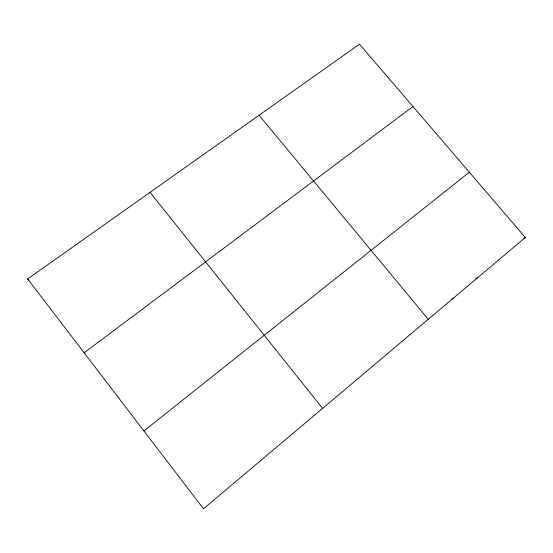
<?xml version="1.0" encoding="UTF-8"?>
<svg xmlns="http://www.w3.org/2000/svg" width="553" height="553" viewBox="0 0 553 553"><rect width="100%" height="100%" fill="white"/><g stroke="black" fill="none" stroke-linecap="round" stroke-linejoin="round"><path stroke-width="0.83" d="M525.35 237.486L203.469 508.788L27.65 278.947L359.485 44.212L525.35 237.486L523.919 238.322M143.904 430.925L469.338 172.218M84.153 352.8L412.96 106.522M475.628 278.726L477.813 277.558M451.836 298.959L453.294 298.219M27.65 278.947L28.929 280.053M259.06 115.252L428.264 319.316M150.084 192.34L322.586 408.384"/></g></svg>
